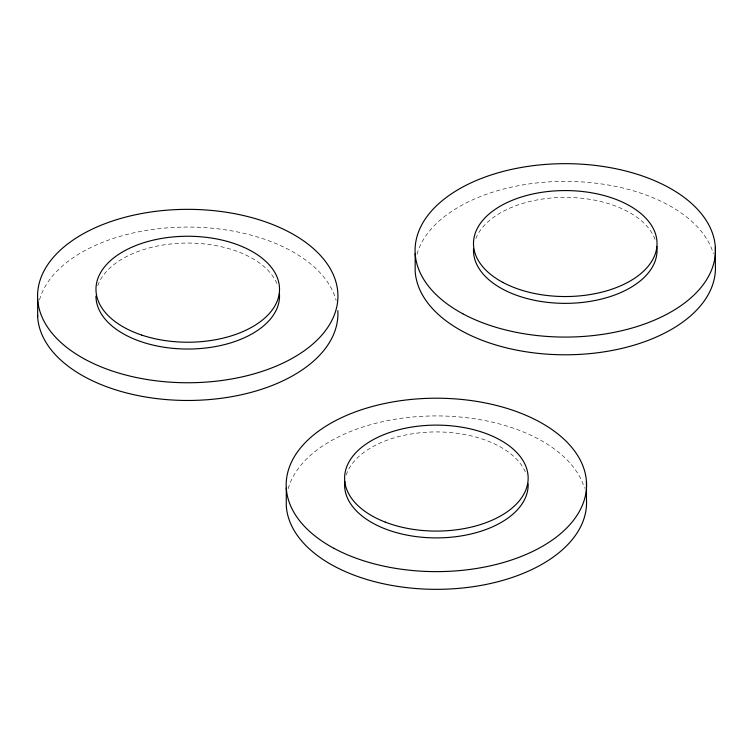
<?xml version="1.0" encoding="UTF-8"?>
<svg xmlns="http://www.w3.org/2000/svg" width="753" height="753" viewBox="0 0 753 753"><rect width="100%" height="100%" fill="white"/><g stroke="black" fill="none" stroke-linecap="round" stroke-linejoin="round"><path stroke-width="0.56" stroke-dasharray="3.77 2.82" d="M417.021 254.166A150.186 86.708 0 0 1 564.872 181.379A150.186 86.708 0 0 1 713.373 253.723M39.504 299.845A150.186 86.708 0 0 1 188.344 227.058A150.186 86.708 0 0 1 336.167 300.532M288.135 488.716A150.186 86.708 0 0 1 435.987 415.92A150.186 86.708 0 0 1 584.479 488.273M475.821 238.475A91.781 52.992 0 0 1 566.623 197.39A91.781 52.992 0 0 1 655.27 240.019M346.201 475.021A91.781 52.992 0 0 1 436.053 431.93A91.781 52.992 0 0 1 526.413 474.663M97.73 285.698A91.781 52.992 0 0 1 187.742 243.059A91.781 52.992 0 0 1 277.753 285.698"/><path stroke-width="1.13" d="M715.35 247.295L715.35 265.009A150.186 86.708 0 0 1 570.576 354.738A150.186 86.708 0 0 1 415.167 271.155L415.167 253.441M586.465 481.845L586.465 499.559A150.186 86.708 0 0 1 441.691 589.279A150.186 86.708 0 0 1 286.281 505.705L286.281 487.991M37.65 299.12L37.65 316.834M337.833 310.688A150.186 86.708 0 0 1 191.111 400.445A150.186 86.708 0 0 1 37.565 314.585M656.776 246.372A91.781 52.992 0 0 1 567.357 303.346A91.781 52.992 0 0 1 473.524 248.791M528.135 483.859A91.781 52.992 0 0 1 434.217 537.887A91.781 52.992 0 0 1 344.799 481.365M279.438 293.755A91.781 52.992 0 0 1 189.728 349.025A91.781 52.992 0 0 1 95.96 296.051M462.888 313.813A150.186 86.708 0 0 0 711.613 269.828A150.186 86.708 0 0 0 521.274 167.467A150.186 86.708 0 0 0 462.888 313.813M85.371 359.492A150.186 86.708 0 0 0 334.097 315.507A150.186 86.708 0 0 0 143.757 213.146A150.186 86.708 0 0 0 85.371 359.492M334.003 548.363A150.186 86.708 0 0 0 582.728 504.378A150.186 86.708 0 0 0 392.388 402.008A150.186 86.708 0 0 0 334.003 548.363M141.846 335.123A91.781 52.992 0 0 0 279.523 289.237A91.781 52.992 0 0 0 141.846 243.351A91.781 52.992 0 0 0 141.846 335.123M385.263 522.111A91.781 52.992 0 0 0 527.947 481.656A91.781 52.992 0 0 0 395.909 430.547A91.781 52.992 0 0 0 385.263 522.111M502.703 282.328A91.781 52.992 0 0 0 654.696 255.446A91.781 52.992 0 0 0 538.376 192.89A91.781 52.992 0 0 0 502.703 282.328"/></g></svg>
